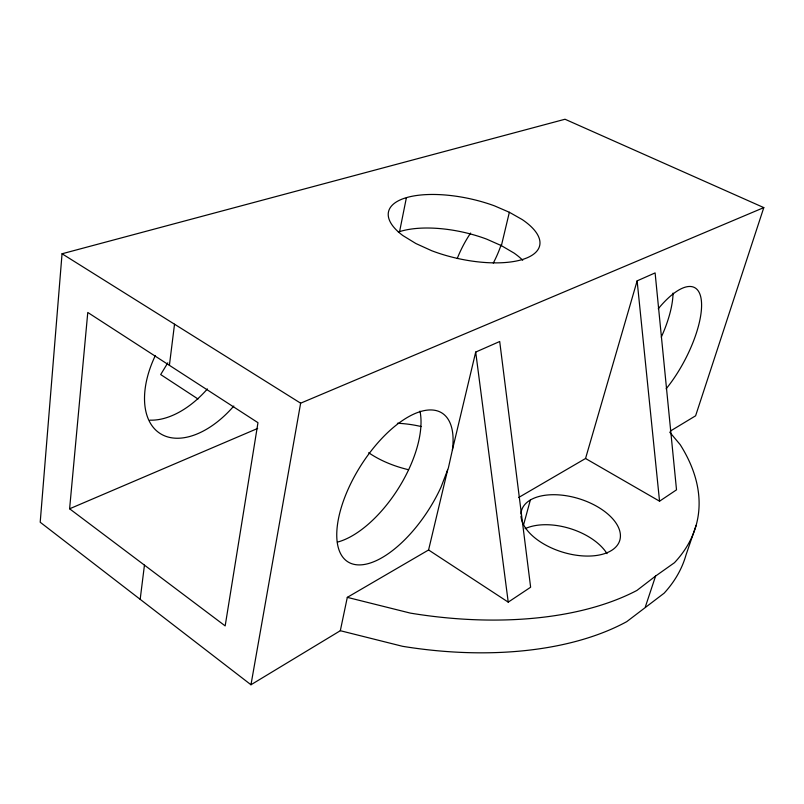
<?xml version="1.0" encoding="UTF-8"?>
<svg xmlns="http://www.w3.org/2000/svg" width="804" height="804" viewBox="0 0 804 804"><rect width="100%" height="100%" fill="white"/><g stroke="black" fill="none" stroke-linecap="round" stroke-linejoin="round"><path stroke-width="1.21" d="M670.345 431.085L695.601 415.809L763.8 207.603L565.021 119.243L62.049 253.773L40.2 522.238L250.969 684.757L340.323 630.708L402.543 646.305A287.862 156.539 12.6 0 0 626.738 621.653L664.124 593.191A287.862 156.539 12.6 0 0 685.983 555.031L696.103 525.444M69.606 508.791L87.777 312.465L257.973 422.683L225.17 625.904L69.606 508.791L257.662 428.442M140.177 599.322L144.449 565.132M169.403 365.317L174.528 324.213M250.969 684.757L300.636 403.186L763.8 207.603M398.372 232.024L399.558 231.753L406.382 197.774L407.306 197.392A77.465 30.482 12.6 0 1 494.41 205.824L509.354 212.276L522.198 219.552A77.465 30.482 12.6 0 1 526.57 258.044L524.56 258.808A77.465 30.482 12.6 0 1 431.678 250.717L415.869 243.522L402.854 235.552A77.465 30.482 12.6 0 1 405.186 198.015L406.382 197.774M340.323 630.708L347.308 597.362L428.582 549.976L447.677 469.757M452.401 449.928L448.391 467.918L441.074 487.003A88.018 40.471 -57.7 0 1 345.579 560.127A88.018 40.471 -57.7 0 1 383.176 437.024A88.018 40.471 -57.7 0 1 452.401 449.928L475.697 352.072L499.706 341.509L530.63 587.232L508.228 602.136L428.582 549.976M522.721 260.255A76.511 31.708 12.6 0 0 514.047 253.069L501.394 245.652L509.354 212.276M523.736 524.238L530.349 500.028M585.543 458.501L637.13 280.867L655.109 272.908L676.516 489.837L659.551 501.193L585.543 458.501L518.64 497.515M645.341 606.899L655.602 576.056L674.435 562.73A291.269 153.102 12.6 0 0 680.184 444.652L669.742 432.2M167.815 362.835L160.689 374.563L198.005 398.995M655.602 576.056L636.949 590.417A291.269 153.102 12.6 0 1 410.402 613.12L347.308 597.362M399.558 231.753L400.472 231.351A76.511 31.708 12.6 0 1 486.671 239.13L501.394 245.652M62.049 253.773L300.636 403.186M475.697 352.072L508.228 602.136M637.13 280.867L659.551 501.193M457.225 258.556A65.013 31.095 -62.6 0 1 470.621 233.07M501.103 244.918A64.33 31.838 -62.7 0 1 493.294 263.059M397.387 423.266A70.993 38.089 12.6 0 1 421.226 426.552M408.553 469.727A71.817 37.225 12.6 0 1 368.684 452.722M207.402 388.935A79.686 48.712 -56.3 0 1 149.906 420.15M233.823 406.02A80.732 47.818 -56.5 0 1 160.066 433.467A80.732 47.818 -56.5 0 1 155.363 355.509M419.979 411.115A86.772 41.858 -57.5 0 1 398.322 488.52A86.772 41.858 -57.5 0 1 337.419 542.107M520.942 513.997A51.345 27.949 17.1 0 1 595.905 505.847A51.345 27.949 17.1 0 1 596.307 555.504A51.345 27.949 17.1 0 1 520.962 516.168M658.235 308.796A69.667 25.406 -62 0 1 701.4 300.957A69.667 25.406 -62 0 1 666.114 388.855M673.048 293.068A68.883 26.431 -62.1 0 1 661.29 337.127M525.052 528.7A50.732 28.552 17.3 0 1 607.01 553.644"/></g></svg>
